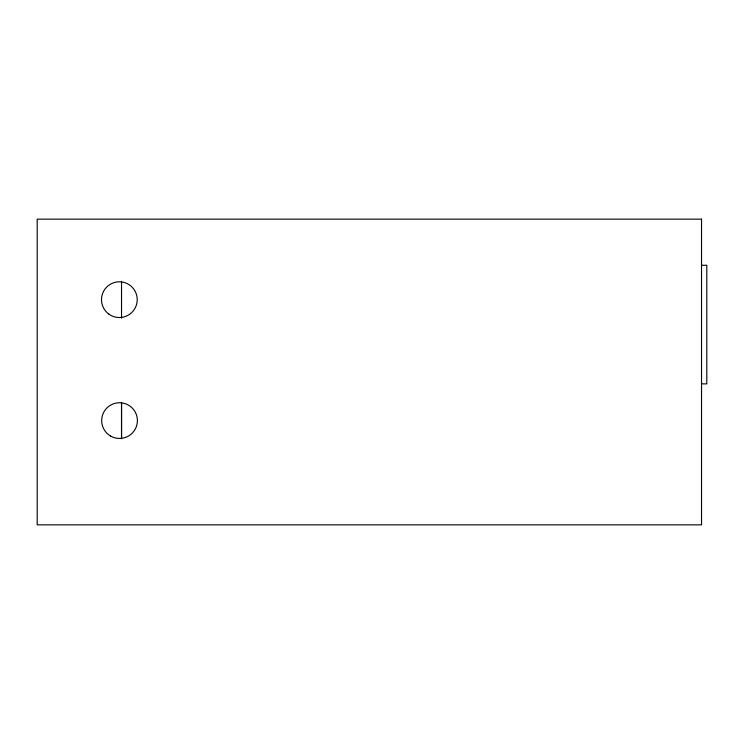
<?xml version="1.0" encoding="UTF-8"?>
<svg xmlns="http://www.w3.org/2000/svg" width="744" height="744" viewBox="0 0 744 744"><rect width="100%" height="100%" fill="white"/><g stroke="black" fill="none" stroke-linecap="round" stroke-linejoin="round"><path stroke-width="1.12" d="M121.532 438.207L121.532 402.392M701.527 265.264L706.8 265.264L706.8 383.867L701.527 383.867M121.532 281.297L121.532 318.125M121.532 402.802L121.532 438.83M701.527 219.155L701.527 524.846L37.2 524.846L37.2 219.155L701.527 219.155M110.475 435.975A17.856 17.856 0 0 0 137.398 420.751A17.856 17.856 0 0 0 110.754 405.043A17.856 17.856 0 0 0 110.475 435.975M108.968 314.201A17.865 17.865 0 0 0 137.138 301.404A17.865 17.865 0 0 0 111.963 283.408A17.865 17.865 0 0 0 108.968 314.201"/></g></svg>
